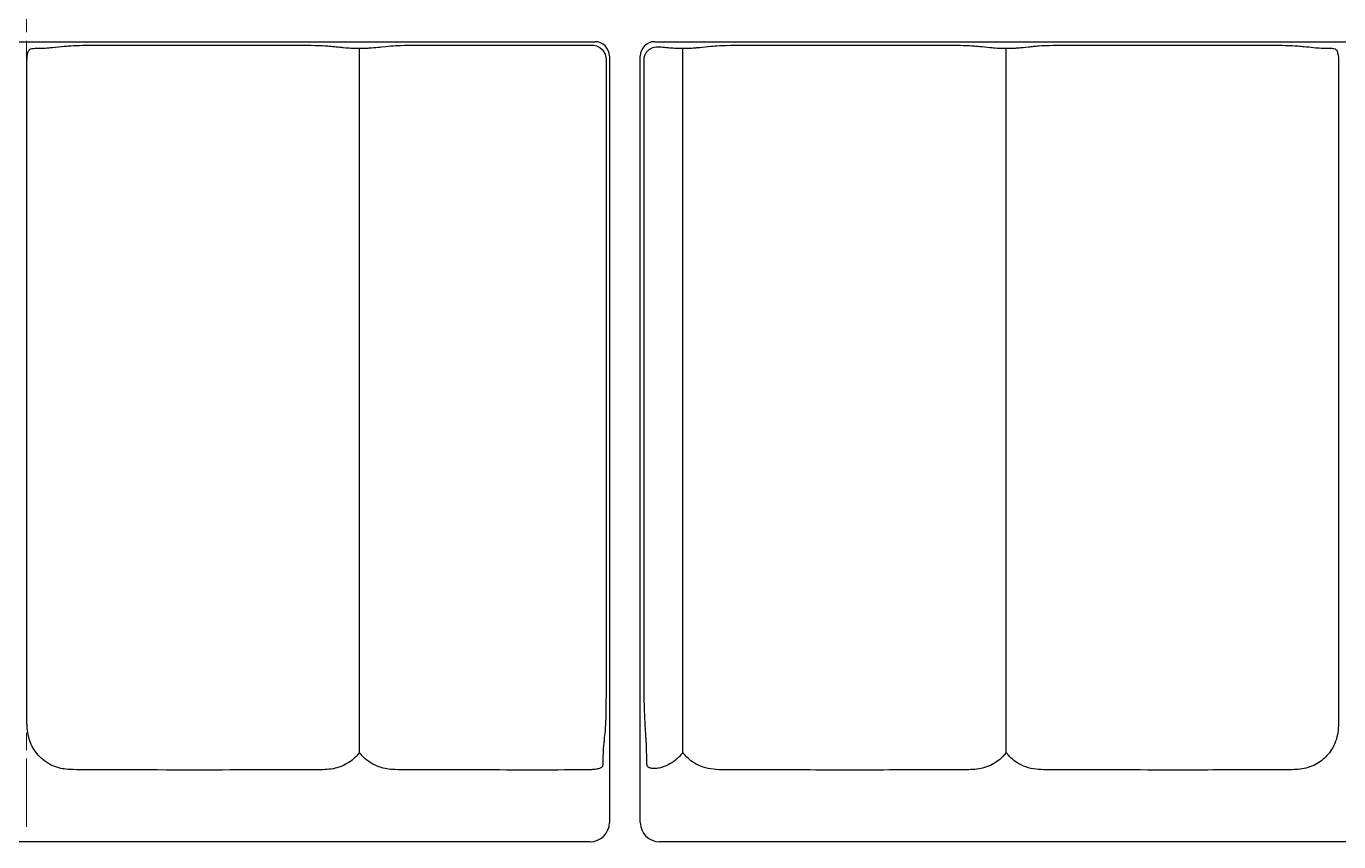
# Model space of a CAD drawing. Header units: millimetres. Extents: x 0 to 1486, y 0 to 1051.
# Drawn here: x 645.1 to 781.1, y 726.4 to 810.9 of the extents above; entities that cross this region are included whole.
import ezdxf

# ---------------------------------------------------------------- set-up
doc = ezdxf.new("R2010")
doc.units = ezdxf.units.MM
doc.header["$LTSCALE"] = 1.25
doc.linetypes.add('CHAIN', pattern=[0.3543, 0.2362, -0.0295, 0.0591, -0.0295])
doc.layers.add('Mittellinie(DIN)', color=7, linetype='CHAIN', lineweight=15, true_color=0x262659)
doc.layers.add('Sichtbare Kanten(DIN)', color=7, linetype='Continuous', lineweight=25, true_color=0x262659)

msp = doc.modelspace()

# ---------------------------------------------------------------- linework, layer by layer
at = {"layer": 'Mittellinie(DIN)', "ltscale": 23.990969}
msp.add_line((645.138, 727.893), (645.138, 991.925), dxfattribs=at)
at = {"layer": 'Sichtbare Kanten(DIN)'}
for p, q in [((586.238, 809.264), (704.039, 809.264)), ((710.238, 809.264), (785.039, 809.264)), ((705.538, 807.765), (705.538, 728.364)), ((708.738, 728.364), (708.738, 807.765)), ((703.538, 726.364), (586.738, 726.364)), ((784.538, 726.364), (710.738, 726.364))]:
    msp.add_line(p, q, dxfattribs=at)
for centre, major_axis, ratio, start_param, end_param in [((704.038, 807.764), (1.061, 1.061), 0.9994032, 5.4980856, 7.068285), ((710.239, 807.764), (-1.061, 1.061), 0.9994032, 5.4980856, 7.068285), ((703.538, 728.364), (1.884, -0.673), 0.9996634, 5.0554645, 6.6260477), ((710.739, 728.364), (-1.884, -0.673), 0.9996634, 5.940323, 7.5109061)]:
    msp.add_ellipse(centre, major_axis=major_axis, ratio=ratio, start_param=start_param, end_param=end_param, dxfattribs=at)
for points, knots in [([(645.191, 807.067), (645.191, 807.172), (645.194, 807.276), (645.204, 807.504), (645.213, 807.626), (645.245, 807.916), (645.274, 808.07), (645.353, 808.312), (645.4, 808.402), (645.524, 808.529), (645.6, 808.563), (645.687, 808.567)], [0, 0, 0, 0, 0.03132917, 0.03132917, 0.07006562, 0.07006562, 0.12908821, 0.12908821, 0.18287876, 0.18287876, 0.2401709, 0.2401709, 0.2401709, 0.2401709]), ([(645.687, 808.567), (645.935, 808.578), (646.2, 808.586), (646.718, 808.599), (647.029, 808.604), (647.345, 808.623), (647.401, 808.629), (647.638, 808.654), (647.989, 808.687), (648.962, 808.782), (649.246, 808.812), (649.619, 808.844), (649.851, 808.859), (650.742, 808.887), (651.249, 808.897), (652.256, 808.911), (652.822, 808.915), (653.896, 808.919), (654.404, 808.919), (657.28, 808.919), (658.897, 808.919), (661.958, 808.918), (663.405, 808.917), (666.528, 808.919), (668.207, 808.919), (671.559, 808.919), (672.309, 808.919), (673.37, 808.911), (673.982, 808.906), (675.229, 808.882), (675.584, 808.87), (676.15, 808.845), (676.335, 808.83), (676.573, 808.806), (676.631, 808.8), (676.821, 808.781), (676.89, 808.775), (677.241, 808.741), (677.432, 808.722), (677.74, 808.692), (677.863, 808.68), (678.39, 808.63), (678.459, 808.617), (678.915, 808.602), (679.088, 808.598), (679.382, 808.591), (679.51, 808.588), (679.642, 808.584)], [0.0591829, 0.0591829, 0.0591829, 0.0591829, 0.2500783, 0.2500783, 0.6635202, 0.6635202, 0.8581487, 0.8581487, 1.2402408, 1.2402408, 1.6681369, 1.6681369, 2.0620449, 2.0620449, 2.4511204, 2.4511204, 3.0366166, 3.0366166, 3.6076409, 3.6076409, 4.3406921, 4.3406921, 4.9963629, 4.9963629, 5.7576318, 5.7576318, 6.5165371, 6.5165371, 6.8019819, 6.8019819, 7.0474043, 7.0474043, 7.3676704, 7.3676704, 7.5149289, 7.5149289, 7.6838947, 7.6838947, 7.8797438, 7.8797438, 8.0049106, 8.0049106, 8.4122532, 8.4122532, 8.583642, 8.583642, 8.707975, 8.707975, 8.707975, 8.707975]), ([(679.642, 735.605), (679.639, 735.806), (679.636, 736.042), (679.635, 736.445), (679.637, 736.629), (679.639, 737.009), (679.64, 737.186), (679.639, 737.59), (679.639, 737.818), (679.636, 738.534), (679.634, 739.06), (679.642, 740.234), (679.643, 740.557), (679.638, 741.356), (679.637, 741.579), (679.637, 742.624), (679.644, 743.424), (679.63, 744.979), (679.635, 745.343), (679.648, 746.84), (679.639, 747.403), (679.63, 748.947), (679.641, 749.366), (679.646, 751.141), (679.633, 751.896), (679.635, 755.031), (679.634, 757.108), (679.635, 760.72), (679.643, 764.154), (679.637, 768.77), (679.639, 773.94), (679.641, 783.628), (679.641, 785.466), (679.642, 798.965), (679.643, 806.107), (679.642, 808.584)], [0.1860533, 0.1860533, 0.1860533, 0.1860533, 0.2955682, 0.2955682, 0.3715459, 0.3715459, 0.4302855, 0.4302855, 0.5006304, 0.5006304, 0.6465592, 0.6465592, 0.7113289, 0.7113289, 0.7368595, 0.7368595, 0.8208074, 0.8208074, 0.8999131, 0.8999131, 1.0142799, 1.0142799, 1.1772853, 1.1772853, 1.3480804, 1.3480804, 1.6834595, 1.6834595, 1.9312155, 1.9312155, 2.067022, 2.067022, 2.0794965, 2.0794965, 2.1110488, 2.1110488, 2.1110488, 2.1110488]), ([(679.642, 808.584), (679.933, 808.593), (680.214, 808.598), (680.603, 808.609), (680.715, 808.614), (680.875, 808.626), (680.868, 808.627), (681.412, 808.679), (681.688, 808.706), (682.6, 808.796), (682.812, 808.82), (683.199, 808.848), (683.453, 808.863), (684.43, 808.891), (684.953, 808.9), (685.893, 808.912), (686.427, 808.916), (687.401, 808.919), (687.748, 808.919), (694.367, 808.919), (694.42, 808.918), (697.61, 808.917), (698.336, 808.919), (700.482, 808.919), (700.655, 808.919), (701.306, 808.919), (701.91, 808.919), (702.848, 808.919), (703.012, 808.919), (703.333, 808.919), (703.513, 808.919), (703.693, 808.919)], [0.1463058, 0.1463058, 0.1463058, 0.1463058, 0.3195797, 0.3195797, 0.4410662, 0.4410662, 0.514606, 0.514606, 0.593529, 0.593529, 0.7768252, 0.7768252, 0.9005307, 0.9005307, 1.0116749, 1.0116749, 1.1480543, 1.1480543, 1.2125791, 1.2125791, 1.3691502, 1.3691502, 1.5196393, 1.5196393, 1.533227, 1.533227, 1.5687751, 1.5687751, 1.5759902, 1.5759902, 1.5852569, 1.5852569, 1.5852569, 1.5852569]), ([(703.693, 808.919), (703.72, 808.919), (703.746, 808.918), (703.971, 808.906), (704.165, 808.857), (704.52, 808.686), (704.678, 808.567), (704.93, 808.286), (705.026, 808.129), (705.133, 807.851), (705.162, 807.738), (705.187, 807.555), (705.192, 807.487), (705.192, 807.418)], [0.29362414, 0.29362414, 0.29362414, 0.29362414, 0.30156026, 0.30156026, 0.36114845, 0.36114845, 0.41987888, 0.41987888, 0.47458324, 0.47458324, 0.50947477, 0.50947477, 0.53010548, 0.53010548, 0.53010548, 0.53010548]), ([(709.136, 807.367), (709.136, 807.395), (709.137, 807.424), (709.142, 807.506), (709.148, 807.559), (709.17, 807.691), (709.19, 807.767), (709.256, 807.952), (709.31, 808.06), (709.421, 808.222), (709.489, 808.31), (709.704, 808.503), (709.811, 808.563), (710.045, 808.673), (710.308, 808.748), (710.647, 808.747), (710.705, 808.744), (710.763, 808.738)], [2.0083894, 2.0083894, 2.0083894, 2.0083894, 2.0527179, 2.0527179, 2.132178, 2.132178, 2.2511497, 2.2511497, 2.4373697, 2.4373697, 2.554915, 2.554915, 2.7038854, 2.7038854, 2.9698807, 2.9698807, 3.0269692, 3.0269692, 3.0269692, 3.0269692]), ([(710.763, 808.738), (710.979, 808.717), (711.191, 808.696), (711.573, 808.66), (711.707, 808.645), (711.982, 808.62), (712.091, 808.613), (712.435, 808.601), (712.616, 808.597), (712.909, 808.59), (713.023, 808.588), (713.142, 808.584)], [0.26676173, 0.26676173, 0.26676173, 0.26676173, 0.39836853, 0.39836853, 0.49294224, 0.49294224, 0.55618665, 0.55618665, 0.60076505, 0.60076505, 0.63032038, 0.63032038, 0.63032038, 0.63032038]), ([(713.142, 735.605), (713.139, 735.826), (713.136, 736.012), (713.135, 736.41), (713.137, 736.619), (713.139, 737.011), (713.14, 737.209), (713.139, 737.673), (713.138, 737.94), (713.134, 738.865), (713.141, 739.624), (713.142, 741.009), (713.136, 741.367), (713.138, 742.359), (713.143, 742.695), (713.145, 743.715), (713.135, 744.126), (713.131, 745.32), (713.141, 745.735), (713.146, 747.06), (713.138, 747.539), (713.13, 749.064), (713.144, 749.59), (713.144, 751.407), (713.134, 752.003), (713.135, 754.955), (713.135, 756.981), (713.134, 760.21), (713.143, 763.588), (713.136, 769.753), (713.138, 771.729), (713.142, 785.553), (713.141, 790.508), (713.142, 800.834), (713.143, 805.067), (713.142, 808.584)], [0.558332, 0.558332, 0.558332, 0.558332, 0.8173257, 0.8173257, 1.0884666, 1.0884666, 1.3283956, 1.3283956, 1.6283241, 1.6283241, 2.3433881, 2.3433881, 2.8708559, 2.8708559, 3.2345515, 3.2345515, 3.7544708, 3.7544708, 4.3330223, 4.3330223, 4.9940506, 4.9940506, 6.1753114, 6.1753114, 7.1803545, 7.1803545, 9.3747774, 9.3747774, 10.6794357, 10.6794357, 12.350606, 12.350606, 13.2844129, 13.2844129, 14.2963638, 14.2963638, 14.2963638, 14.2963638]), ([(713.142, 808.584), (713.517, 808.595), (713.864, 808.601), (714.196, 808.613), (714.269, 808.618), (714.392, 808.628), (714.425, 808.632), (714.638, 808.653), (714.768, 808.665), (715.274, 808.715), (715.659, 808.753), (716.38, 808.823), (716.53, 808.841), (717.138, 808.868), (717.487, 808.881), (718.469, 808.9), (718.993, 808.909), (720.247, 808.918), (720.83, 808.919), (721.648, 808.919), (722.115, 808.919), (725.458, 808.919), (726.947, 808.919), (730.871, 808.916), (731.18, 808.918), (733.703, 808.919), (734.901, 808.919), (738.568, 808.919), (739.082, 808.918), (740.199, 808.913), (740.744, 808.908), (741.613, 808.894), (742.137, 808.885), (742.957, 808.855), (743.172, 808.841), (743.544, 808.812), (743.702, 808.793), (744.258, 808.74), (744.599, 808.705), (745.329, 808.636), (745.369, 808.629), (745.792, 808.6), (746.179, 808.598), (746.642, 808.584)], [0.014661, 0.014661, 0.014661, 0.014661, 0.2046248, 0.2046248, 0.2884266, 0.2884266, 0.3619645, 0.3619645, 0.4588435, 0.4588435, 0.7612678, 0.7612678, 1.0250251, 1.0250251, 1.1554427, 1.1554427, 1.2358645, 1.2358645, 1.3034245, 1.3034245, 1.3485349, 1.3485349, 1.3847461, 1.3847461, 1.4440162, 1.4440162, 1.4763738, 1.4763738, 1.5629138, 1.5629138, 1.6679222, 1.6679222, 1.7372537, 1.7372537, 1.794953, 1.794953, 1.8881942, 1.8881942, 2.0617183, 2.0617183, 2.2370134, 2.2370134, 2.6509575, 2.6509575, 2.6509575, 2.6509575]), ([(746.642, 735.605), (746.639, 735.826), (746.636, 736.012), (746.635, 736.41), (746.637, 736.619), (746.639, 737.011), (746.64, 737.209), (746.639, 737.673), (746.638, 737.94), (746.634, 738.865), (746.641, 739.624), (746.642, 741.009), (746.636, 741.367), (746.638, 742.359), (746.643, 742.695), (746.645, 743.715), (746.635, 744.126), (746.631, 745.32), (746.641, 745.735), (746.646, 747.06), (746.638, 747.539), (746.63, 749.064), (746.644, 749.59), (746.644, 751.407), (746.634, 752.003), (746.635, 754.955), (746.635, 756.981), (746.634, 760.21), (746.643, 763.588), (746.636, 769.753), (746.638, 771.729), (746.642, 785.553), (746.641, 790.508), (746.642, 800.834), (746.643, 805.067), (746.642, 808.584)], [0.558332, 0.558332, 0.558332, 0.558332, 0.8173257, 0.8173257, 1.0884666, 1.0884666, 1.3283956, 1.3283956, 1.6283241, 1.6283241, 2.3433881, 2.3433881, 2.8708559, 2.8708559, 3.2345515, 3.2345515, 3.7544708, 3.7544708, 4.3330223, 4.3330223, 4.9940506, 4.9940506, 6.1753114, 6.1753114, 7.1803545, 7.1803545, 9.3747774, 9.3747774, 10.6794356, 10.6794356, 12.3506061, 12.3506061, 13.2844129, 13.2844129, 14.2963637, 14.2963637, 14.2963637, 14.2963637]), ([(746.642, 808.584), (747.017, 808.595), (747.364, 808.601), (747.696, 808.613), (747.769, 808.618), (747.892, 808.628), (747.925, 808.632), (748.17, 808.657), (748.54, 808.692), (749.158, 808.752), (749.214, 808.758), (749.502, 808.786), (749.621, 808.798), (749.952, 808.831), (750.145, 808.849), (750.912, 808.878), (751.337, 808.889), (752.524, 808.909), (753.142, 808.914), (754.099, 808.919), (754.739, 808.919), (759.355, 808.919), (760.458, 808.919), (762.826, 808.917), (764.066, 808.917), (766.414, 808.919), (767.524, 808.919), (771.529, 808.919), (771.988, 808.919), (772.918, 808.917), (773.562, 808.915), (774.75, 808.901), (775.217, 808.893), (775.878, 808.876), (776.243, 808.865), (776.848, 808.831), (777.006, 808.813), (777.3, 808.783), (777.376, 808.777), (777.839, 808.731), (778.153, 808.7), (778.911, 808.628), (778.919, 808.619), (779.407, 808.602), (779.576, 808.598), (779.947, 808.589), (780.156, 808.585), (780.455, 808.573), (780.524, 808.57), (780.587, 808.567)], [0.014661, 0.014661, 0.014661, 0.014661, 0.2046261, 0.2046261, 0.2884277, 0.2884277, 0.3619653, 0.3619653, 0.4847667, 0.4847667, 0.5415341, 0.5415341, 0.5827299, 0.5827299, 0.6591063, 0.6591063, 0.7163716, 0.7163716, 0.795875, 0.795875, 0.9543501, 0.9543501, 2.0114337, 2.0114337, 3.1712365, 3.1712365, 4.2094257, 4.2094257, 6.919464, 6.919464, 11.7063973, 11.7063973, 15.4625211, 15.4625211, 18.527151, 18.527151, 21.4825718, 21.4825718, 23.4478959, 23.4478959, 27.7849941, 27.7849941, 33.523095, 33.523095, 35.6540793, 35.6540793, 38.2267642, 38.2267642, 39.0648076, 39.0648076, 39.0648076, 39.0648076]), ([(780.587, 808.567), (780.684, 808.562), (780.768, 808.52), (780.899, 808.358), (780.948, 808.249), (781.02, 807.981), (781.043, 807.829), (781.07, 807.557), (781.077, 807.448), (781.085, 807.247), (781.086, 807.157), (781.086, 807.067)], [0.00000916, 0.00000916, 0.00000916, 0.00000916, 0.06499527, 0.06499527, 0.12421439, 0.12421439, 0.17925248, 0.17925248, 0.21342217, 0.21342217, 0.24054398, 0.24054398, 0.24054398, 0.24054398]), ([(679.642, 735.605), (679.425, 735.32), (679.173, 735.059), (678.405, 734.436), (677.916, 734.218), (676.982, 733.915), (676.461, 733.852), (675.102, 733.804), (673.887, 733.835), (666.036, 733.805), (663.257, 733.77), (655.857, 733.824), (654.016, 733.829), (650.037, 733.816), (649.518, 733.833), (648.606, 733.971), (648.033, 734.109), (646.851, 734.804), (646.415, 735.24), (645.705, 736.188), (645.493, 736.724), (645.219, 737.819), (645.189, 738.452), (645.185, 739.614), (645.193, 739.942), (645.193, 741.372), (645.184, 743.004), (645.195, 748.408), (645.192, 750.685), (645.19, 754.174), (645.192, 754.849), (645.191, 760.715), (645.192, 765.546), (645.183, 776.602), (645.192, 782.826), (645.193, 795.056), (645.193, 801.062), (645.191, 807.067)], [7.7739917, 7.7739917, 7.7739917, 7.7739917, 7.9931252, 7.9931252, 8.3835957, 8.3835957, 8.8987133, 8.8987133, 9.5644298, 9.5644298, 11.1782993, 11.1782993, 11.7127869, 11.7127869, 12.3336191, 12.3336191, 12.9023097, 12.9023097, 13.4418051, 13.4418051, 14.1562837, 14.1562837, 15.0801153, 15.0801153, 15.6647495, 15.6647495, 16.0994433, 16.0994433, 16.4157257, 16.4157257, 16.5842783, 16.5842783, 17.3718401, 17.3718401, 18.3864664, 18.3864664, 19.3654317, 19.3654317, 19.3654317, 19.3654317]), ([(705.192, 807.418), (705.191, 807.224), (705.191, 807.007), (705.191, 806.149), (705.192, 805.75), (705.192, 801.685), (705.192, 800.133), (705.192, 795.653), (705.192, 794.278), (705.192, 791.966), (705.192, 791.477), (705.192, 789.977), (705.192, 789.447), (705.192, 786.548), (705.192, 784.325), (705.191, 780.289), (705.192, 780.022), (705.191, 777.315), (705.185, 776.637), (705.188, 775.021), (705.192, 774.435), (705.193, 773.085), (705.191, 772.534), (705.191, 771.002), (705.192, 770.512), (705.192, 768.791), (705.191, 767.858), (705.192, 763.936), (705.192, 760.946), (705.192, 755.188), (705.192, 753.669), (705.191, 749.375), (705.192, 747.552), (705.192, 745.258), (705.192, 744.827), (705.192, 743.523), (705.193, 742.677), (705.186, 741.179), (705.18, 740.541), (705.164, 739.566), (705.155, 739.185), (705.131, 738.541), (705.118, 738.282), (705.077, 737.734), (705.05, 737.544), (704.982, 736.848), (704.974, 736.727), (704.92, 736.161), (704.913, 736.267), (704.886, 735.765), (704.88, 735.571), (704.861, 734.906), (704.854, 734.58), (704.841, 734.308)], [0.0935544, 0.0935544, 0.0935544, 0.0935544, 0.155595, 0.155595, 0.2879589, 0.2879589, 0.7157483, 0.7157483, 0.9052767, 0.9052767, 1.0343017, 1.0343017, 1.2083392, 1.2083392, 1.781671, 1.781671, 2.248786, 2.248786, 3.2446443, 3.2446443, 3.8705278, 3.8705278, 4.4666776, 4.4666776, 4.8614649, 4.8614649, 5.3298179, 5.3298179, 6.82959, 6.82959, 8.2188056, 8.2188056, 9.2436525, 9.2436525, 9.5081307, 9.5081307, 9.9989814, 9.9989814, 10.3694566, 10.3694566, 10.6621439, 10.6621439, 10.9195313, 10.9195313, 11.2879146, 11.2879146, 11.5421803, 11.5421803, 12.1603617, 12.1603617, 12.4307716, 12.4307716, 12.7564965, 12.7564965, 12.7564965, 12.7564965]), ([(709.436, 734.326), (709.428, 734.486), (709.421, 734.688), (709.401, 735.45), (709.393, 735.947), (709.372, 736.545), (709.364, 736.68), (709.344, 736.968), (709.333, 737.104), (709.304, 737.574), (709.261, 738.267), (709.183, 739.965), (709.17, 740.263), (709.154, 740.887), (709.15, 741.132), (709.143, 741.728), (709.14, 742.081), (709.136, 742.875), (709.136, 743.307), (709.136, 744.42), (709.137, 744.594), (709.136, 748.747), (709.136, 751.313), (709.136, 756.664), (709.136, 759.449), (709.136, 763.394), (709.136, 763.777), (709.136, 765.226), (709.136, 765.664), (709.136, 767.449), (709.137, 767.905), (709.136, 769.114), (709.136, 769.555), (709.135, 771.077), (709.137, 771.436), (709.136, 772.791), (709.135, 773.149), (709.135, 774.077), (709.136, 774.362), (709.14, 775.077), (709.143, 775.486), (709.145, 776.094), (709.145, 776.26), (709.144, 776.624), (709.143, 776.811), (709.139, 777.577), (709.135, 777.89), (709.135, 779.225), (709.136, 779.529), (709.136, 780.874), (709.136, 781.263), (709.136, 782.485), (709.136, 782.937), (709.136, 787.884), (709.136, 791.917), (709.136, 796.972), (709.136, 797.993), (709.136, 799.321), (709.136, 802.029), (709.136, 804.014), (709.136, 804.396), (709.136, 805.52), (709.136, 805.963), (709.136, 806.856), (709.136, 807.126), (709.136, 807.367)], [0.0557766, 0.0557766, 0.0557766, 0.0557766, 0.1617735, 0.1617735, 0.3472738, 0.3472738, 0.4515362, 0.4515362, 0.549037, 0.549037, 0.6467388, 0.6467388, 0.6750114, 0.6750114, 0.6899859, 0.6899859, 0.7081854, 0.7081854, 0.729742, 0.729742, 0.7629495, 0.7629495, 0.8166452, 0.8166452, 0.8749339, 0.8749339, 0.8992016, 0.8992016, 0.9291061, 0.9291061, 0.9934032, 0.9934032, 1.0302667, 1.0302667, 1.1203897, 1.1203897, 1.2179081, 1.2179081, 1.3082446, 1.3082446, 1.428012, 1.428012, 1.4851262, 1.4851262, 1.5467637, 1.5467637, 1.7409504, 1.7409504, 1.8522265, 1.8522265, 1.9118973, 1.9118973, 1.9771598, 1.9771598, 2.2655915, 2.2655915, 2.3385899, 2.3385899, 2.3605653, 2.3605653, 2.3659365, 2.3659365, 2.3762868, 2.3762868, 2.3825115, 2.3825115, 2.3825115, 2.3825115]), ([(781.086, 807.067), (781.085, 797.719), (781.087, 788.371), (781.085, 771.098), (781.078, 763.173), (781.086, 751.945), (781.084, 748.641), (781.082, 744.698), (781.081, 743.883), (781.089, 739.112), (781.098, 738.5), (780.96, 737.315), (780.807, 736.704), (780.196, 735.617), (779.845, 735.216), (779.116, 734.593), (778.67, 734.316), (777.574, 733.932), (777.053, 733.862), (775.817, 733.805), (774.949, 733.83), (770.494, 733.826), (769.298, 733.799), (759.959, 733.779), (758.077, 733.84), (752.432, 733.823), (751.176, 733.811), (749.815, 733.844), (749.128, 733.917), (747.759, 734.496), (747.294, 734.892), (746.881, 735.314), (746.76, 735.452), (746.642, 735.605)], [0.0510176, 0.0510176, 0.0510176, 0.0510176, 2.855431, 2.855431, 5.2329219, 5.2329219, 6.2239838, 6.2239838, 6.4158066, 6.4158066, 6.7664833, 6.7664833, 7.1154997, 7.1154997, 7.3979862, 7.3979862, 7.6823996, 7.6823996, 7.9546181, 7.9546181, 8.2737235, 8.2737235, 8.5997436, 8.5997436, 9.1426346, 9.1426346, 9.3235448, 9.3235448, 9.536165, 9.536165, 9.7411901, 9.7411901, 9.8253115, 9.8253115, 9.8253115, 9.8253115]), ([(703.341, 733.816), (701.871, 733.806), (700.117, 733.793), (693.893, 733.786), (689.904, 733.839), (683.673, 733.815), (683.149, 733.825), (682.196, 733.948), (681.628, 734.077), (680.43, 734.737), (679.989, 735.168), (679.672, 735.566), (679.657, 735.586), (679.642, 735.605)], [0.0489247, 0.0489247, 0.0489247, 0.0489247, 0.4712891, 0.4712891, 1.2248173, 1.2248173, 1.6483648, 1.6483648, 2.0636962, 2.0636962, 2.4832713, 2.4832713, 2.5048908, 2.5048908, 2.5048908, 2.5048908]), ([(704.841, 734.308), (704.839, 734.259), (704.827, 734.215), (704.792, 734.148), (704.773, 734.122), (704.727, 734.076), (704.699, 734.054), (704.623, 734.008), (704.57, 733.984), (704.388, 733.919), (704.236, 733.887), (703.944, 733.848), (703.819, 733.836), (703.575, 733.821), (703.458, 733.817), (703.341, 733.816)], [0, 0, 0, 0, 0.03171248, 0.03171248, 0.05338865, 0.05338865, 0.07486702, 0.07486702, 0.10434355, 0.10434355, 0.16438056, 0.16438056, 0.20471154, 0.20471154, 0.23987154, 0.23987154, 0.23987154, 0.23987154]), ([(710.935, 734.063), (710.775, 734.014), (710.614, 733.981), (710.298, 733.946), (710.148, 733.944), (709.869, 733.968), (709.746, 733.995), (709.575, 734.072), (709.518, 734.116), (709.453, 734.216), (709.438, 734.267), (709.436, 734.326)], [0, 0, 0, 0, 0.05010284, 0.05010284, 0.10063161, 0.10063161, 0.15628324, 0.15628324, 0.20238449, 0.20238449, 0.23972279, 0.23972279, 0.23972279, 0.23972279]), ([(713.142, 735.605), (713.112, 735.566), (713.082, 735.527), (712.773, 735.148), (712.371, 734.751), (711.593, 734.314), (711.307, 734.176), (710.935, 734.063)], [8.5164814, 8.5164814, 8.5164814, 8.5164814, 8.6123813, 8.6123813, 9.4423407, 9.4423407, 9.7594802, 9.7594802, 9.7594802, 9.7594802]), ([(746.642, 735.605), (746.437, 735.335), (746.209, 735.099), (745.609, 734.589), (745.164, 734.313), (744.07, 733.931), (743.549, 733.861), (742.441, 733.811), (741.863, 733.826), (736.151, 733.83), (734.69, 733.78), (724.924, 733.799), (723.437, 733.827), (719.628, 733.829), (717.884, 733.811), (716.392, 733.838), (715.7, 733.901), (714.349, 734.446), (713.878, 734.819), (713.42, 735.271), (713.279, 735.427), (713.142, 735.605)], [3.7579729, 3.7579729, 3.7579729, 3.7579729, 4.4187997, 4.4187997, 5.4511455, 5.4511455, 6.4420762, 6.4420762, 7.3820127, 7.3820127, 9.093536, 9.093536, 10.2771628, 10.2771628, 11.2205829, 11.2205829, 12.1741931, 12.1741931, 13.0543342, 13.0543342, 13.4274991, 13.4274991, 13.4274991, 13.4274991])]:
    msp.add_open_spline(points, degree=3, knots=knots, dxfattribs=at)

doc.saveas('drawing.dxf')
